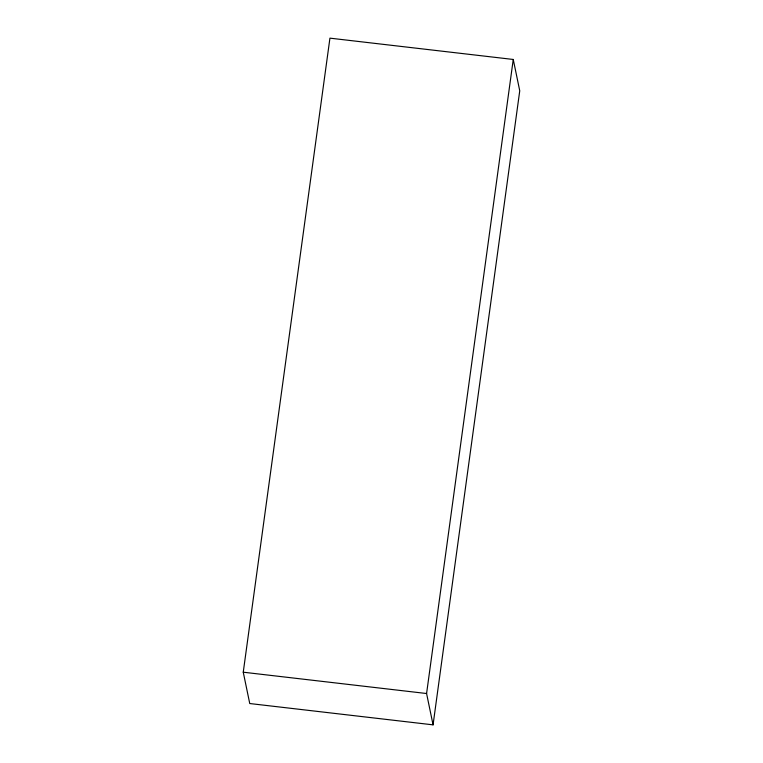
<?xml version="1.0" encoding="UTF-8"?>
<svg xmlns="http://www.w3.org/2000/svg" width="763" height="763" viewBox="0 0 763 763"><rect width="100%" height="100%" fill="white"/><g stroke="black" fill="none" stroke-linecap="round" stroke-linejoin="round"><path stroke-width="1.14" d="M243.254 672.203L329.931 38.15L513.251 59.466L519.746 90.797L433.069 724.85L249.749 703.534L243.254 672.203L426.584 693.519L433.069 724.85M426.584 693.519L513.251 59.466"/></g></svg>
